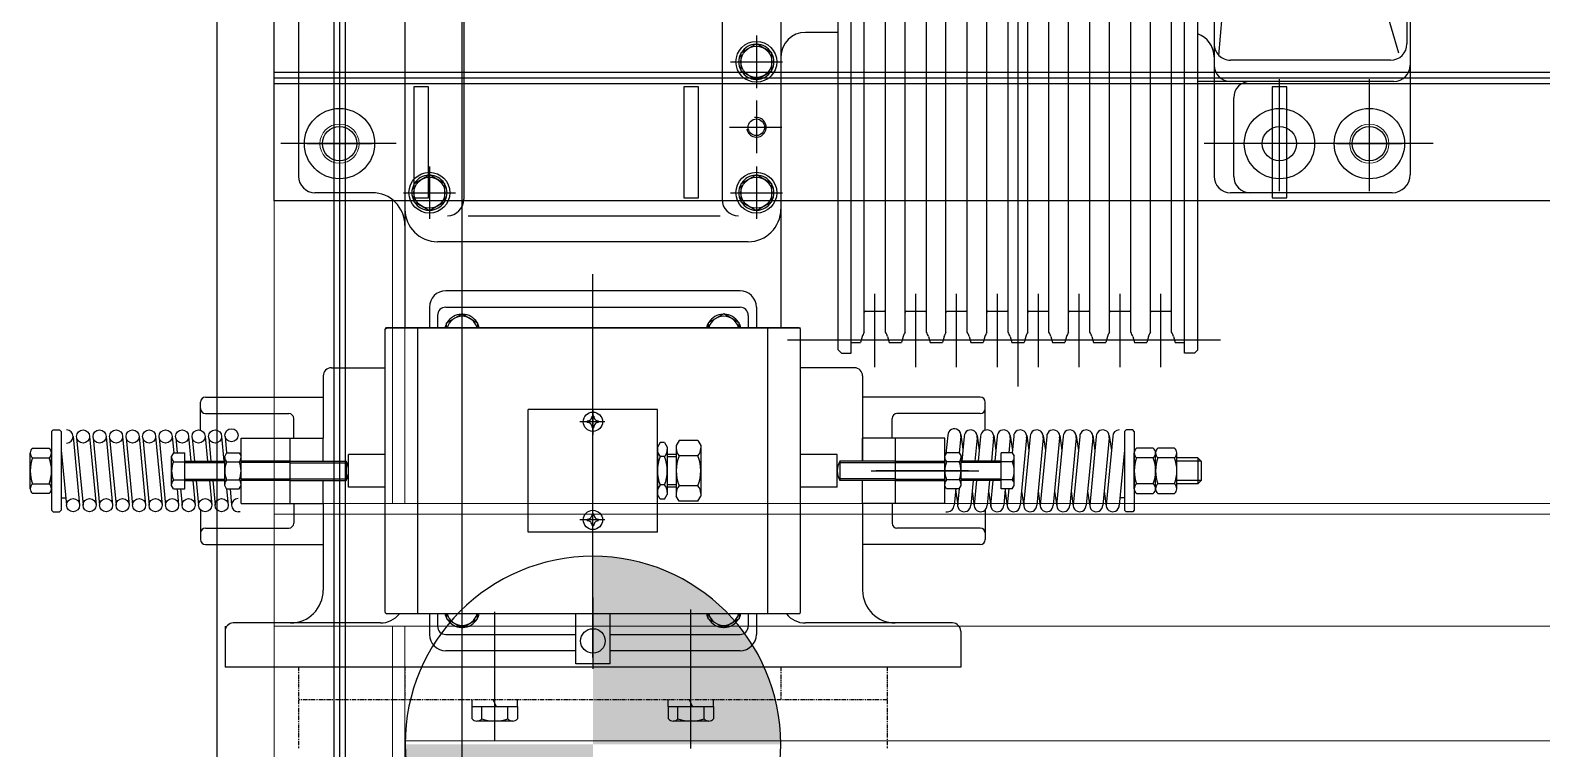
# Model space of a CAD drawing. Header units: millimetres. Extents: x 2370 to 266135, y -585395 to 33485.
# Drawn here: x 151055 to 152904, y 22137 to 23015 of the extents above; entities that cross this region are included whole.
import ezdxf
from ezdxf.lldxf.tags import DXFTag

# ---------------------------------------------------------------- set-up
doc = ezdxf.new("R2010")
doc.units = ezdxf.units.MM
doc.linetypes.add('PHANTOMX2', pattern=[5, 2.5, -0.5, 0.5, -0.5, 0.5, -0.5])
for name, color, linetype in [('01', 1, 'CENTER'), ('03', 2, 'HIDDEN'), ('1', 1, 'CENTER2'), ('2', 1, 'CENTER'), ('3', 3, 'Continuous'), ('5', 5, 'Continuous'), ('B1', 6, 'Continuous'), ('C', 1, 'CENTER'), ('C1', 4, 'Continuous'), ('C2', 3, 'Continuous'), ('D', 4, 'Continuous'), ('RD', 1, 'Continuous')]:
    doc.layers.add(name, color=color, linetype=linetype)
tags = doc.linetypes.add('CENTER', pattern=[2, 1.25, -0.25, 0.25, -0.25]).pattern_tags.tags
tags[10:11] = [DXFTag(74, 4), DXFTag(75, 0), DXFTag(340, '0'), DXFTag(46, 1.0), DXFTag(50, 0.0), DXFTag(44, 0.0), DXFTag(45, 0.0)]
tags[8:9] = [DXFTag(74, 4), DXFTag(75, 0), DXFTag(340, '0'), DXFTag(46, 1.0), DXFTag(50, 0.0), DXFTag(44, 0.0), DXFTag(45, 0.0)]
tags[6:7] = [DXFTag(74, 4), DXFTag(75, 0), DXFTag(340, '0'), DXFTag(46, 1.0), DXFTag(50, 0.0), DXFTag(44, 0.0), DXFTag(45, 0.0)]
tags[4:5] = [DXFTag(74, 4), DXFTag(75, 0), DXFTag(340, '0'), DXFTag(46, 1.0), DXFTag(50, 0.0), DXFTag(44, 0.0), DXFTag(45, 0.0)]
tags = doc.linetypes.add('CENTER2', pattern=[1.125, 0.75, -0.125, 0.125, -0.125]).pattern_tags.tags
tags[10:11] = [DXFTag(74, 4), DXFTag(75, 0), DXFTag(340, '0'), DXFTag(46, 1.0), DXFTag(50, 0.0), DXFTag(44, 0.0), DXFTag(45, 0.0)]
tags[8:9] = [DXFTag(74, 4), DXFTag(75, 0), DXFTag(340, '0'), DXFTag(46, 1.0), DXFTag(50, 0.0), DXFTag(44, 0.0), DXFTag(45, 0.0)]
tags[6:7] = [DXFTag(74, 4), DXFTag(75, 0), DXFTag(340, '0'), DXFTag(46, 1.0), DXFTag(50, 0.0), DXFTag(44, 0.0), DXFTag(45, 0.0)]
tags[4:5] = [DXFTag(74, 4), DXFTag(75, 0), DXFTag(340, '0'), DXFTag(46, 1.0), DXFTag(50, 0.0), DXFTag(44, 0.0), DXFTag(45, 0.0)]
tags = doc.linetypes.add('HIDDEN', pattern=[0.375, 0.25, -0.125]).pattern_tags.tags
tags[6:7] = [DXFTag(74, 4), DXFTag(75, 0), DXFTag(340, '0'), DXFTag(46, 1.0), DXFTag(50, 0.0), DXFTag(44, 0.0), DXFTag(45, 0.0)]
tags[4:5] = [DXFTag(74, 4), DXFTag(75, 0), DXFTag(340, '0'), DXFTag(46, 1.0), DXFTag(50, 0.0), DXFTag(44, 0.0), DXFTag(45, 0.0)]

# ---------------------------------------------------------------- blocks, each defined once
blk = doc.blocks.new('ASDG15')
at = {"lineweight": 18, "ltscale": 0.5}
blk.add_line((123427.58, 39059.23), (122157.58, 39059.23), dxfattribs=at)
for points in [[(122302.58, 39059.23), (122377.58, 39059.23), (122377.58, 39969.23), (122302.58, 39969.23)], [(122157.58, 39139.23), (122232.58, 39139.23), (122232.58, 39889.23), (122157.58, 39889.23)]]:
    blk.add_lwpolyline(points, close=True, dxfattribs=at)
blk.add_lwpolyline([(122712.58, 39969.23), (122562.58, 39969.23), (122562.58, 39059.23), (122712.58, 39059.23)], close=True)
at = {"color": 6}
for points in [[(122564.41, 39678.78), (122632.41, 39678.78), (122632.41, 39669.78), (122564.41, 39669.78)], [(122564.41, 39318.78), (122632.41, 39318.78), (122632.41, 39309.78), (122564.41, 39309.78)], [(122564.41, 39153.73), (122632.41, 39153.73), (122632.41, 39144.73), (122564.41, 39144.73)]]:
    blk.add_lwpolyline(points, close=True, dxfattribs=at)
at = {"lineweight": 18, "ltscale": 0.5}
for points in [[(122302.58, 39139.23), (122157.58, 39139.23), (122157.58, 39059.23), (123427.58, 39059.23), (123427.58, 39139.23), (123192.58, 39139.23)], [(122562.58, 39139.23), (122377.58, 39139.23)]]:
    blk.add_lwpolyline(points, dxfattribs=at)
for centre in [(122597.58, 39729.23), (122597.58, 39729.23), (122597.58, 39099.23), (122597.58, 39099.23)]:
    blk.add_circle(centre, 12, dxfattribs=at)
at = {"layer": '1'}
blk.add_line((122637.58, 39969.23), (122637.58, 39059.23), dxfattribs=at)
at = {"layer": '1', "lineweight": 18, "ltscale": 0.5}
for p, q in [((122597.58, 39709.23), (122597.58, 39749.23)), ((122597.58, 39709.23), (122597.58, 39749.23)), ((122617.58, 39729.23), (122577.58, 39729.23)), ((122577.58, 39729.23), (122617.58, 39729.23)), ((122597.58, 39079.23), (122597.58, 39119.23)), ((122597.58, 39079.23), (122597.58, 39119.23)), ((122617.58, 39099.23), (122577.58, 39099.23)), ((122577.58, 39099.23), (122617.58, 39099.23))]:
    blk.add_line(p, q, dxfattribs=at)
at = {"layer": '2', "lineweight": 18, "ltscale": 0.5}
for p, q in [((122371.08, 39059.23), (122371.08, 39969.23)), ((122302.58, 39131.73), (122157.58, 39131.73)), ((122562.58, 39131.73), (122377.58, 39131.73))]:
    blk.add_line(p, q, dxfattribs=at)
at = {"layer": '2'}
for p, q in [((122634.08, 39969.23), (122634.08, 39059.23)), ((122641.08, 39969.23), (122641.08, 39059.23))]:
    blk.add_line(p, q, dxfattribs=at)
blk = doc.blocks.new('B16BF')
for p, q in [((-13.86, 4), (-13.86, 0)), ((-1, 4), (1, 0)), ((13.86, 4), (13.86, 0))]:
    blk.add_line(p, q)
at = {"layer": '1', "color": 3}
for p, q in [((-13.85, 4), (-13.85, 11.62)), ((-10.92, 13), (10.92, 13)), ((-8, 11.62), (-8, 4)), ((8, 11.62), (8, 4)), ((13.85, 11.62), (13.85, 4)), ((13.86, 4), (-13.86, 4))]:
    blk.add_line(p, q, dxfattribs=at)
for centre, radius, start, end in [((-10.92, 9.21), 3.79, 39.59775, 140.40225), ((0, -10.94), 23.94, 70.48124, 109.51876), ((10.92, 9.21), 3.79, 39.59775, 140.40225)]:
    blk.add_arc(centre, radius, start, end, dxfattribs=at)
blk = doc.blocks.new('MT12T')
at = {"layer": '1'}
blk.add_circle((0, 0), 5.05, dxfattribs=at)
at = {"layer": 'RD', "color": 2}
blk.add_arc((0, 0), 6, 280.69306, 191.60829, dxfattribs=at)
blk = doc.blocks.new('B12BT')
at = {"color": 7}
blk.add_lwpolyline([(-5.48, 9.5), (-10.97, 0), (-5.48, -9.5), (5.48, -9.5), (10.97, 0), (5.48, 9.5)], close=True, dxfattribs=at)
blk.add_circle((0, 0), 9.5, dxfattribs=at)
for start, end in [(62.09453, 117.90547), (122.09453, 177.90547), (2.09453, 57.90547), (182.09453, 237.90547), (302.09453, 357.90547), (242.09453, 297.90547)]:
    blk.add_arc((0, 0), 10.75, start, end, dxfattribs=at)
blk = doc.blocks.new('BW320302320')
at = {"color": 3}
for p, q in [((53935.1, 120955.6), (53944.6, 120961.09)), ((53935.1, 120952.62), (53935.1, 120955.6)), ((53944.6, 120961.09), (53954.1, 120955.6)), ((53954.1, 120955.6), (53954.1, 120952.62)), ((54104.6, 120961.09), (54095.1, 120955.6)), ((54095.1, 120955.6), (54095.1, 120952.62)), ((54114.1, 120955.6), (54104.6, 120961.09)), ((54114.1, 120952.62), (54114.1, 120955.6)), ((53935.1, 120777.62), (53935.1, 120774.63)), ((53935.1, 120774.63), (53944.6, 120769.15)), ((53944.6, 120769.15), (53954.1, 120774.63)), ((53954.1, 120774.63), (53954.1, 120777.62)), ((54095.1, 120774.63), (54095.1, 120777.62)), ((54104.6, 120769.15), (54095.1, 120774.63)), ((54114.1, 120774.63), (54104.6, 120769.15)), ((54114.1, 120777.62), (54114.1, 120774.63))]:
    blk.add_line(p, q, dxfattribs=at)
at = {"color": 7}
for p, q in [((54075.6, 120880.62), (54075.6, 120849.62)), ((54090.6, 120880.62), (54090.6, 120849.62)), ((53766.9, 120856.12), (53766.9, 120874.12)), ((53768.03, 120876.09), (53774.9, 120876.09)), ((53774.9, 120854.15), (53774.9, 120876.09)), ((53795.4, 120871.12), (53799.4, 120871.12)), ((53799.4, 120856.12), (53799.4, 120874.12)), ((53800.53, 120876.09), (53808.26, 120876.09)), ((53809.4, 120856.12), (53809.4, 120874.12)), ((54064.1, 120879.62), (54064.1, 120850.62)), ((54070.1, 120879.62), (54070.1, 120850.62)), ((54075.6, 120875.12), (54070.1, 120875.12)), ((54075.6, 120875.12), (54075.6, 120855.12)), ((54239.81, 120856.12), (54239.81, 120874.12)), ((54248.68, 120876.09), (54240.95, 120876.09)), ((54249.81, 120856.12), (54249.81, 120874.12)), ((54253.81, 120871.12), (54249.81, 120871.12)), ((54274.31, 120854.15), (54274.31, 120876.09)), ((54281.18, 120876.09), (54274.31, 120876.09)), ((54282.31, 120856.12), (54282.31, 120874.12)), ((53768.03, 120870.6), (53774.9, 120870.6)), ((53800.53, 120870.6), (53808.26, 120870.6)), ((54248.68, 120870.6), (54240.95, 120870.6)), ((54281.18, 120870.6), (54274.31, 120870.6)), ((53768.03, 120859.63), (53774.9, 120859.63)), ((53768.03, 120854.15), (53774.9, 120854.15)), ((53795.4, 120859.12), (53799.4, 120859.12)), ((53800.53, 120859.63), (53808.26, 120859.63)), ((53800.53, 120854.15), (53808.26, 120854.15)), ((54075.6, 120855.12), (54070.1, 120855.12)), ((54248.68, 120859.63), (54240.95, 120859.63)), ((54248.68, 120854.15), (54240.95, 120854.15)), ((54253.81, 120859.12), (54249.81, 120859.12)), ((54281.18, 120859.63), (54274.31, 120859.63)), ((54281.18, 120854.15), (54274.31, 120854.15))]:
    blk.add_line(p, q, dxfattribs=at)
for p, q in [((53680.4, 120854.19), (53680.4, 120876.04)), ((53680.4, 120854.19), (53680.4, 120876.04)), ((53681.78, 120878.96), (53692.03, 120878.96)), ((53681.78, 120873.12), (53692.03, 120873.12)), ((53693.4, 120854.19), (53693.4, 120876.04)), ((54355.8, 120854.19), (54355.8, 120876.04)), ((54367.43, 120878.96), (54357.18, 120878.96)), ((54367.43, 120873.12), (54357.18, 120873.12)), ((54368.8, 120854.19), (54368.8, 120876.04)), ((54368.8, 120854.19), (54368.8, 120876.04)), ((54380.43, 120878.96), (54370.18, 120878.96)), ((54380.43, 120873.12), (54370.18, 120873.12)), ((54381.8, 120854.19), (54381.8, 120876.04)), ((54394.6, 120873.12), (54394.6, 120857.12)), ((54396.6, 120871.12), (54394.6, 120873.12)), ((54396.6, 120871.12), (54396.6, 120859.12)), ((53681.78, 120857.12), (53692.03, 120857.12)), ((54367.43, 120857.12), (54357.18, 120857.12)), ((54380.43, 120857.12), (54370.18, 120857.12)), ((54396.6, 120859.12), (54394.6, 120857.12)), ((53692.03, 120851.27), (53681.78, 120851.27)), ((54357.18, 120851.27), (54367.43, 120851.27)), ((54370.18, 120851.27), (54380.43, 120851.27))]:
    blk.add_line(p, q)
at = {"color": 2}
for p, q in [((54075.6, 120873.76), (54070.1, 120873.76)), ((53794.45, 120870.17), (53799.4, 120870.17)), ((54254.76, 120870.17), (54249.81, 120870.17)), ((53794.45, 120860.06), (53799.4, 120860.06)), ((54075.6, 120856.47), (54070.1, 120856.47)), ((54254.76, 120860.06), (54249.81, 120860.06))]:
    blk.add_line(p, q, dxfattribs=at)
at = {"color": 3}
for centre, radius, start, end in [((53944.6, 120950.12), 10.75, 152.09453, 166.55227), ((53944.6, 120950.12), 9.5, 15.25752, 164.74248), ((53944.6, 120950.12), 10.75, 92.09453, 147.90547), ((53944.6, 120950.12), 10.75, 32.09453, 87.90547), ((53944.6, 120950.12), 10.75, 13.44773, 27.90547), ((54104.6, 120950.12), 10.75, 152.09453, 166.55227), ((54104.6, 120950.12), 9.5, 15.25752, 164.74248), ((54104.6, 120950.12), 10.75, 92.09453, 147.90547), ((54104.6, 120950.12), 10.75, 32.09453, 87.90547), ((54104.6, 120950.12), 10.75, 13.44773, 27.90547), ((53944.6, 120780.12), 10.75, 193.44773, 207.90547), ((53944.6, 120780.12), 9.5, 195.25752, 344.74248), ((53944.6, 120780.12), 10.75, 212.09453, 267.90547), ((53944.6, 120780.12), 10.75, 272.09453, 327.90547), ((53944.6, 120780.12), 10.75, 332.09453, 346.55227), ((54104.6, 120780.12), 10.75, 193.44773, 207.90547), ((54104.6, 120780.12), 9.5, 195.25752, 344.74248), ((54104.6, 120780.12), 10.75, 212.09453, 267.90547), ((54104.6, 120780.12), 10.75, 272.09453, 327.90547), ((54104.6, 120780.12), 10.75, 332.09453, 346.55227)]:
    blk.add_arc(centre, radius, start, end, dxfattribs=at)
for centre, radius, start, end in [((53684.2, 120876.04), 3.79, 129.59775, 230.40225), ((53704.35, 120865.12), 23.94, 160.48124, 199.51876), ((53689.61, 120876.04), 3.79, 309.59775, 50.40225), ((53669.46, 120865.12), 23.94, 340.48124, 19.51876), ((54359.6, 120876.04), 3.79, 129.59775, 230.40225), ((54379.75, 120865.12), 23.94, 160.48124, 199.51876), ((54365.01, 120876.04), 3.79, 309.59775, 50.40225), ((54344.86, 120865.12), 23.94, 340.48124, 19.51876), ((54372.6, 120876.04), 3.79, 129.59775, 230.40225), ((54392.75, 120865.12), 23.94, 160.48124, 199.51876), ((54378.01, 120876.04), 3.79, 309.59775, 50.40225), ((54357.86, 120865.12), 23.94, 340.48124, 19.51876), ((53684.2, 120854.19), 3.79, 129.59775, 230.40225), ((53689.61, 120854.19), 3.79, 309.59775, 50.40225), ((54359.6, 120854.19), 3.79, 129.59775, 230.40225), ((54365.01, 120854.19), 3.79, 309.59775, 50.40225), ((54372.6, 120854.19), 3.79, 129.59775, 230.40225), ((54378.01, 120854.19), 3.79, 309.59775, 50.40225)]:
    blk.add_arc(centre, radius, start, end)
at = {"color": 7}
for centre, radius, start, end in [((53770.77, 120873.34), 3.88, 180, 225.04407), ((53803.27, 120873.34), 3.88, 180, 225.04407), ((53805.52, 120873.34), 3.88, 314.95593, 0), ((54243.69, 120873.34), 3.88, 180, 225.04407), ((54245.94, 120873.34), 3.88, 314.95593, 0), ((54278.44, 120873.34), 3.88, 314.95593, 0), ((53780.69, 120865.12), 13.8, 156.5734, 203.4266), ((53813.19, 120865.12), 13.8, 156.5734, 203.4266), ((53795.6, 120865.12), 13.8, 336.5734, 23.4266), ((54253.61, 120865.12), 13.8, 156.5734, 203.4266), ((54236.02, 120865.12), 13.8, 336.5734, 23.4266), ((54268.52, 120865.12), 13.8, 336.5734, 23.4266), ((53770.77, 120856.89), 3.88, 134.95593, 180), ((53803.27, 120856.89), 3.88, 134.95593, 180), ((53805.52, 120856.89), 3.88, 0, 45.04407), ((54243.69, 120856.89), 3.88, 134.95593, 180), ((54245.94, 120856.89), 3.88, 0, 45.04407), ((54278.44, 120856.89), 3.88, 0, 45.04407)]:
    blk.add_arc(centre, radius, start, end, dxfattribs=at)
at = {"layer": '01'}
for p, q in [((54024.6, 120750.97), (54024.6, 120985.3)), ((54194.75, 120865.12), (54260.77, 120865.12)), ((54254.46, 120865.12), (54197.94, 120865.12)), ((53964.6, 120700.57), (53964.6, 120778.86)), ((53964.6, 120700.57), (53964.6, 120778.86)), ((54084.6, 120695.4), (54084.6, 120780.4)), ((54084.6, 120695.4), (54084.6, 120780.4))]:
    blk.add_line(p, q, dxfattribs=at)
at = {"layer": '03'}
for p, q in [((53839.6, 120871.12), (53809.6, 120871.12)), ((54209.6, 120871.12), (54239.6, 120871.12)), ((53839.6, 120870.17), (53809.6, 120870.17)), ((54209.6, 120870.17), (54239.6, 120870.17)), ((53839.6, 120860.06), (53809.6, 120860.06)), ((53839.6, 120859.12), (53809.6, 120859.12)), ((54209.6, 120860.06), (54239.6, 120860.06)), ((54209.6, 120859.12), (54239.6, 120859.12))]:
    blk.add_line(p, q, dxfattribs=at)
at = {"layer": '1', "color": 2, "linetype": 'CENTER'}
for p, q in [((54284.6, 121773.96), (54284.6, 120916.64)), ((54124.6, 121131.18), (54124.6, 121099.06)), ((54108.68, 121115.12), (54140.53, 121115.12)), ((54444.6, 121036), (54444.6, 121104.43)), ((54499.6, 121036), (54499.6, 121104.43)), ((53869.6, 121092.47), (53869.6, 121035.16)), ((54124.6, 121091.49), (54124.6, 121059.36)), ((54108.24, 121075.12), (54140.08, 121075.12)), ((53904.33, 121065.12), (53833.64, 121065.12)), ((54483.58, 121065.12), (54398.52, 121065.12)), ((54538.58, 121065.12), (54453.52, 121065.12)), ((53924.6, 121051.18), (53924.6, 121019.06)), ((54124.6, 121051.18), (54124.6, 121019.06)), ((53908.68, 121035.12), (53940.53, 121035.12)), ((54108.68, 121035.12), (54140.53, 121035.12))]:
    blk.add_line(p, q, dxfattribs=at)
at = {"layer": '1', "color": 7, "linetype": 'Continuous'}
for p, q in [((53945.6, 121659.15), (53945.6, 121031.08)), ((54103.6, 121659.15), (54103.6, 121031.08)), ((54139.6, 121665.12), (54139.6, 120952.62)), ((53844.6, 121645.12), (53844.6, 121045.12)), ((53909.6, 121195.12), (53909.6, 120952.62)), ((54512.6, 121116.12), (54414.6, 121116.12)), ((54514.6, 121103.12), (54394.6, 121103.12)), ((54513.6, 121035.12), (54414.6, 121035.12)), ((54119.6, 121005.12), (53929.6, 121005.12)), ((53799.6, 120770.12), (53799.6, 120745.12)), ((54249.6, 120767.12), (54249.6, 120745.12))]:
    blk.add_line(p, q, dxfattribs=at)
at = {"layer": '1'}
for p, q in [((54524.6, 121644.12), (54524.6, 121046.12)), ((54522.6, 121564.12), (54522.6, 121126.12)), ((54404.6, 121295.12), (54404.6, 121045.12)), ((54517.54, 121120.44), (54494.6, 121200.12)), ((54416.6, 121045.12), (54416.6, 121093.12)), ((53889.6, 121035.12), (53854.6, 121035.12)), ((53948.25, 121021.08), (54102.55, 121021.08)), ((53924.6, 120965.12), (53924.6, 120952.62)), ((53934.6, 120965.12), (54114.6, 120965.12)), ((54124.6, 120965.12), (54124.6, 120952.62)), ((53929.6, 120960.12), (53929.6, 120952.62)), ((54119.6, 120960.12), (54119.6, 120952.62)), ((53897.6, 120952.62), (54151.6, 120952.62)), ((53897.6, 120951.62), (53898.6, 120952.62)), ((54151.6, 120951.62), (54150.6, 120952.62)), ((53864.6, 120928.12), (53897.6, 120928.12)), ((54184.6, 120928.12), (54151.6, 120928.12)), ((53859.6, 120923.12), (53859.6, 120885.12)), ((54189.6, 120923.12), (54189.6, 120871.12)), ((53774.9, 120871.12), (53799.4, 120871.12)), ((53839.6, 120871.12), (53873.6, 120871.12)), ((54209.6, 120871.12), (54175.6, 120871.12)), ((54274.31, 120871.12), (54249.81, 120871.12)), ((53774.9, 120859.12), (53799.4, 120859.12)), ((53839.6, 120859.12), (53873.6, 120859.12)), ((54209.6, 120859.12), (54175.6, 120859.12)), ((54274.31, 120859.12), (54249.81, 120859.12)), ((53859.6, 120845.12), (53859.6, 120820.12)), ((54189.6, 120845.12), (54189.6, 120820.12)), ((53859.6, 120820.12), (53859.6, 120792.12)), ((54189.6, 120820.12), (54189.6, 120792.12)), ((53924.6, 120777.62), (53924.6, 120765.12)), ((54124.6, 120777.62), (54124.6, 120765.12)), ((54244.6, 120772.12), (54154.6, 120772.12)), ((53799.6, 120767.12), (53799.6, 120745.12)), ((54249.6, 120763.12), (54249.6, 120763.12)), ((54249.6, 120763.12), (54249.6, 120763.12)), ((54249.6, 120745.12), (53799.6, 120745.12))]:
    blk.add_line(p, q, dxfattribs=at)
at = {"layer": '1', "color": 7, "linetype": 'CENTER'}
blk.add_line((54174.6, 121133.12), (54154.6, 121133.12), dxfattribs=at)
at = {"layer": '1', "color": 7}
for p, q in [((53934.6, 120965.12), (54114.6, 120965.12)), ((53929.6, 120960.12), (53929.6, 120952.62)), ((54119.6, 120960.12), (54119.6, 120952.62)), ((53985.1, 120827.62), (53985.1, 120902.62)), ((54064.1, 120827.62), (54064.1, 120902.62)), ((54065.73, 120882.44), (54064.1, 120879.62)), ((54068.48, 120882.44), (54070.1, 120879.62)), ((54077.32, 120883.59), (54075.6, 120880.62)), ((54088.89, 120883.59), (54090.6, 120880.62)), ((53768.03, 120876.09), (53766.9, 120874.12)), ((53800.53, 120876.09), (53799.4, 120874.12)), ((53808.26, 120876.09), (53809.4, 120874.12)), ((54240.95, 120876.09), (54239.81, 120874.12)), ((54248.68, 120876.09), (54249.81, 120874.12)), ((54281.18, 120876.09), (54282.31, 120874.12)), ((53768.03, 120854.15), (53766.9, 120856.12)), ((53800.53, 120854.15), (53799.4, 120856.12)), ((53808.26, 120854.15), (53809.4, 120856.12)), ((54240.95, 120854.15), (54239.81, 120856.12)), ((54248.68, 120854.15), (54249.81, 120856.12)), ((54281.18, 120854.15), (54282.31, 120856.12)), ((54065.73, 120847.8), (54064.1, 120850.62)), ((54068.48, 120847.8), (54070.1, 120850.62)), ((54077.32, 120846.64), (54075.6, 120849.62)), ((54088.89, 120846.64), (54090.6, 120849.62)), ((53929.6, 120777.62), (53929.6, 120770.12)), ((54119.6, 120777.62), (54119.6, 120770.12)), ((53934.6, 120765.12), (54014.1, 120765.12)), ((54035.1, 120765.12), (54114.6, 120765.12))]:
    blk.add_line(p, q, dxfattribs=at)
at = {"layer": '1', "color": 6}
for p, q in [((53787.6, 120910.12), (53859.6, 120910.12)), ((54261.6, 120910.12), (54189.6, 120910.12)), ((53784.6, 120889.93), (53784.6, 120907.12)), ((53787.6, 120900.12), (53838.6, 120900.12)), ((54261.6, 120900.12), (54210.6, 120900.12)), ((54264.6, 120903.12), (54264.6, 120907.12)), ((54264.6, 120889.93), (54264.6, 120907.12)), ((53841.6, 120885.12), (53841.6, 120897.12)), ((54207.6, 120885.12), (54207.6, 120897.12)), ((53841.6, 120845.12), (53841.6, 120833.12)), ((54207.6, 120845.12), (54207.6, 120833.12)), ((53784.6, 120841.26), (53784.6, 120823.12)), ((54264.6, 120841.26), (54264.6, 120823.12)), ((53787.6, 120830.12), (53838.6, 120830.12)), ((54261.6, 120830.12), (54210.6, 120830.12)), ((54264.6, 120827.12), (54264.6, 120823.12)), ((53787.6, 120820.12), (53859.6, 120820.12)), ((54261.6, 120820.12), (54189.6, 120820.12))]:
    blk.add_line(p, q, dxfattribs=at)
at = {"layer": '1', "linetype": 'Continuous'}
blk.add_line((53894.6, 120772.12), (53804.6, 120772.12), dxfattribs=at)
at = {"layer": '1', "color": 7, "linetype": 'Continuous'}
for centre in [(54124.6, 121115.12), (53924.6, 121035.12), (54124.6, 121035.12)]:
    blk.add_circle(centre, 12.5, dxfattribs=at)
at = {"layer": '1'}
for centre, radius in [((53869.6, 121065.12), 21.5), ((54444.6, 121065.12), 21.5), ((54499.6, 121065.12), 21.5), ((53869.6, 121065.12), 10.5), ((54444.6, 121065.12), 10.5), ((54499.6, 121065.12), 10.5), ((54024.6, 120761.12), 7.5)]:
    blk.add_circle(centre, radius, dxfattribs=at)
at = {"layer": '1', "color": 7, "linetype": 'Continuous'}
for centre, radius, start, end in [((54154.6, 121118.12), 15, 90, 180), ((53929.6, 121025.12), 20, 180, 270), ((54119.6, 121025.12), 20, 270, 0)]:
    blk.add_arc(centre, radius, start, end, dxfattribs=at)
at = {"layer": '1'}
for centre, radius, start, end in [((54389.6, 121118.12), 15, 0, 70.52878), ((54414.6, 121126.12), 10, 179.96682, 270), ((54512.6, 121126.12), 10, 270, 0), ((54414.6, 121113.12), 10, 180, 270), ((54514.6, 121113.12), 10, 270, 0), ((54426.6, 121093.12), 10, 90, 180), ((53854.6, 121045.12), 10, 180, 270), ((54414.6, 121045.12), 10, 180, 270), ((54426.6, 121045.12), 10, 180, 270), ((54513.6, 121046.12), 11, 270, 0), ((53889.6, 121015.12), 20, 0, 90), ((53935.6, 121031.08), 10, 270, 0), ((54113.6, 121031.08), 10, 180, 270), ((53934.6, 120965.12), 10, 90, 180), ((54114.6, 120965.12), 10, 0, 90), ((53934.6, 120960.12), 5, 90, 180), ((54114.6, 120960.12), 5, 0, 90), ((53864.6, 120923.12), 5, 90, 180), ((54184.6, 120923.12), 5, 0, 90), ((53804.6, 120767.12), 5, 90, 180), ((54154.6, 120787.12), 15, 219.29648, 270), ((54244.6, 120767.12), 5, 0, 90), ((53934.6, 120765.12), 10, 180, 270), ((54114.6, 120765.12), 10, 270, 0)]:
    blk.add_arc(centre, radius, start, end, dxfattribs=at)
at = {"layer": '1', "color": 7}
for centre, radius, start, end in [((53934.6, 120960.12), 5, 90, 180), ((54114.6, 120960.12), 5, 0, 90), ((53862.51, 120865.12), 12.61, 331.58842, 28.41158), ((54186.7, 120865.12), 12.61, 151.58842, 208.41158), ((53934.6, 120770.12), 5, 180, 270), ((54114.6, 120770.12), 5, 270, 0)]:
    blk.add_arc(centre, radius, start, end, dxfattribs=at)
at = {"layer": '1', "color": 6}
for centre, start, end in [((53787.6, 120907.12), 90, 180), ((54261.6, 120907.12), 0, 90), ((53787.6, 120903.12), 180, 270), ((53838.6, 120897.12), 0, 90), ((54210.6, 120897.12), 90, 180), ((54261.6, 120903.12), 270, 0), ((53787.6, 120827.12), 90, 180), ((53838.6, 120833.12), 270, 0), ((54210.6, 120833.12), 180, 270), ((54261.6, 120827.12), 0, 90), ((53787.6, 120823.12), 180, 270), ((54261.6, 120823.12), 270, 0)]:
    blk.add_arc(centre, 3, start, end, dxfattribs=at)
at = {"layer": '1', "linetype": 'Continuous'}
for centre, radius, start, end in [((53839.6, 120792.12), 20, 270, 0), ((54209.6, 120792.12), 20, 180, 270), ((53894.6, 120787.12), 15, 270, 320.70352)]:
    blk.add_arc(centre, radius, start, end, dxfattribs=at)
at = {"layer": '2'}
for p, q in [((53693.4, 120889.12), (53694.4, 120890.12)), ((53694.4, 120890.12), (53698.4, 120890.12)), ((53698.4, 120890.12), (53699.4, 120889.12)), ((54350.8, 120890.12), (54349.8, 120889.12)), ((54354.8, 120890.12), (54350.8, 120890.12)), ((54355.8, 120889.12), (54354.8, 120890.12)), ((53693.4, 120889.12), (53693.4, 120841.12)), ((53699.4, 120889.12), (53699.4, 120841.12)), ((54349.8, 120889.12), (54349.8, 120841.12)), ((54355.8, 120889.12), (54355.8, 120841.12)), ((53699.4, 120848.62), (53702.18, 120848.62)), ((54349.8, 120848.62), (54347.03, 120848.62)), ((53693.4, 120841.12), (53694.4, 120840.12)), ((53694.4, 120840.12), (53698.4, 120840.12)), ((53698.4, 120840.12), (53699.4, 120841.12)), ((54350.8, 120840.12), (54349.8, 120841.12)), ((54354.8, 120840.12), (54350.8, 120840.12)), ((54355.8, 120841.12), (54354.8, 120840.12))]:
    blk.add_line(p, q, dxfattribs=at)
at = {"layer": '3'}
for p, q in [((53706.6, 120886.12), (53710.6, 120844.12)), ((53708.78, 120885.36), (53712.7, 120844.12)), ((53716.7, 120886.12), (53720.7, 120844.12)), ((53718.88, 120885.36), (53722.8, 120844.12)), ((53726.8, 120886.12), (53730.8, 120844.12)), ((53728.98, 120885.36), (53732.9, 120844.12)), ((53736.9, 120886.12), (53740.9, 120844.12)), ((53739.08, 120885.36), (53743, 120844.12)), ((53747, 120886.12), (53751, 120844.12)), ((53749.18, 120885.36), (53753.1, 120844.12)), ((53757.1, 120886.12), (53761.1, 120844.12)), ((53759.28, 120885.36), (53763.2, 120844.12)), ((53767.2, 120886.12), (53768.16, 120876.09)), ((53769.38, 120885.36), (53770.26, 120876.09)), ((53777.3, 120886.12), (53778.73, 120871.12)), ((53779.48, 120885.36), (53780.83, 120871.12)), ((53787.4, 120886.12), (53788.83, 120871.12)), ((53789.58, 120885.36), (53790.93, 120871.12)), ((53797.5, 120886.12), (53798.93, 120871.12)), ((53799.6, 120886.12), (53800.56, 120876.09)), ((54241.68, 120886.87), (54240.59, 120875.46)), ((54249.6, 120886.12), (54248.65, 120876.09)), ((54251.7, 120886.12), (54250.28, 120871.12)), ((54259.63, 120885.36), (54258.28, 120871.12)), ((54261.8, 120886.12), (54260.38, 120871.12)), ((54269.73, 120885.36), (54268.38, 120871.12)), ((54271.9, 120886.12), (54270.48, 120871.12)), ((54279.83, 120885.36), (54278.95, 120876.09)), ((54282, 120886.12), (54281.05, 120876.09)), ((54289.93, 120885.36), (54286, 120844.12)), ((54292.1, 120886.12), (54288.1, 120844.12)), ((54300.03, 120885.36), (54296.1, 120844.12)), ((54302.2, 120886.12), (54298.2, 120844.12)), ((54310.13, 120885.36), (54306.2, 120844.12)), ((54312.3, 120886.12), (54308.3, 120844.12)), ((54320.23, 120885.36), (54316.3, 120844.12)), ((54322.4, 120886.12), (54318.4, 120844.12)), ((54330.33, 120885.36), (54326.4, 120844.12)), ((54332.5, 120886.12), (54328.5, 120844.12)), ((54340.43, 120885.36), (54336.5, 120844.12)), ((54342.6, 120886.12), (54338.6, 120844.12)), ((53699.4, 120877.72), (53702.6, 120844.12)), ((54349.8, 120877.72), (54346.6, 120844.12)), ((53770.25, 120854.15), (53771.2, 120844.12)), ((53772.35, 120854.15), (53773.3, 120844.12)), ((53779.88, 120859.12), (53781.3, 120844.12)), ((53781.98, 120859.12), (53783.4, 120844.12)), ((53789.98, 120859.12), (53791.4, 120844.12)), ((53792.08, 120859.12), (53793.5, 120844.12)), ((53800.55, 120854.15), (53801.5, 120844.12)), ((53802.65, 120854.15), (53803.6, 120844.12)), ((54246.56, 120854.15), (54245.6, 120844.12)), ((54248.66, 120854.15), (54247.7, 120844.12)), ((54257.13, 120859.12), (54255.7, 120844.12)), ((54259.23, 120859.12), (54257.8, 120844.12)), ((54267.23, 120859.12), (54265.8, 120844.12)), ((54269.33, 120859.12), (54267.9, 120844.12)), ((54276.86, 120854.15), (54275.9, 120844.12)), ((54278.96, 120854.15), (54278, 120844.12)), ((53808.8, 120840.12), (53807.6, 120840.12)), ((53808.8, 120840.12), (53807.6, 120840.12)), ((54240.4, 120840.12), (54241.6, 120840.12)), ((54240.4, 120840.12), (54241.6, 120840.12))]:
    blk.add_line(p, q, dxfattribs=at)
at = {"layer": '3', "color": 2, "linetype": 'PHANTOMX2'}
for p, q in [((53844.6, 120745.12), (53844.6, 120695.12)), ((53909.6, 120745.12), (53909.6, 120725.12)), ((54139.6, 120745.12), (54139.6, 120725.12)), ((54204.6, 120745.12), (54204.6, 120695.12)), ((54204.6, 120725.12), (53844.6, 120725.12))]:
    blk.add_line(p, q, dxfattribs=at)
at = {"layer": '3'}
for centre in [(53712.7, 120886.12), (53722.8, 120886.12), (53732.9, 120886.12), (53743, 120886.12), (53753.1, 120886.12), (53763.2, 120886.12), (53773.3, 120886.12), (53783.4, 120886.12), (53793.5, 120886.12), (53803.53, 120886.87), (53706.6, 120844.12), (53716.7, 120844.12), (53726.8, 120844.12), (53736.9, 120844.12), (53747, 120844.12), (53757.1, 120844.12), (53767.2, 120844.12), (53777.3, 120844.12), (53787.4, 120844.12), (53797.5, 120844.12)]:
    blk.add_circle(centre, 4, dxfattribs=at)
for centre, start, end in [((53702.6, 120886.12), 270, 90), ((54245.68, 120886.87), 349.11934, 180), ((54255.7, 120886.12), 349.11934, 180), ((54265.8, 120886.12), 349.11934, 180), ((54275.9, 120886.12), 349.11934, 180), ((54286, 120886.12), 349.11934, 180), ((54296.1, 120886.12), 349.11934, 180), ((54306.2, 120886.12), 349.11934, 180), ((54316.3, 120886.12), 349.11934, 180), ((54326.4, 120886.12), 349.11934, 180), ((54336.5, 120886.12), 349.11934, 180), ((54346.6, 120886.12), 90, 180), ((53807.6, 120844.12), 90, 270), ((54241.6, 120844.12), 270, 0), ((54251.7, 120844.12), 169.11934, 0), ((54261.8, 120844.12), 169.11934, 0), ((54271.9, 120844.12), 169.11934, 0), ((54282, 120844.12), 169.11934, 0), ((54292.1, 120844.12), 169.11934, 0), ((54302.2, 120844.12), 169.11934, 0), ((54312.3, 120844.12), 169.11934, 0), ((54322.4, 120844.12), 169.11934, 0), ((54332.5, 120844.12), 169.11934, 0), ((54342.6, 120844.12), 169.11934, 0)]:
    blk.add_arc(centre, 4, start, end, dxfattribs=at)
at = {"layer": '5', "color": 7}
for p, q in [((53809.4, 120885.12), (53859.6, 120885.12)), ((54239.81, 120885.12), (54189.6, 120885.12)), ((53809.4, 120845.12), (53859.6, 120845.12)), ((54239.81, 120845.12), (54189.6, 120845.12))]:
    blk.add_line(p, q, dxfattribs=at)
at = {"layer": '5'}
for p, q in [((53873.6, 120871.12), (53873.6, 120859.12)), ((54175.6, 120871.12), (54175.6, 120859.12)), ((53774.9, 120870.17), (53799.4, 120870.17)), ((53839.6, 120870.03), (53873.6, 120870.03)), ((54209.6, 120870.03), (54175.6, 120870.03)), ((54274.31, 120870.17), (54249.81, 120870.17)), ((53774.9, 120860.06), (53799.4, 120860.06)), ((53839.6, 120860.2), (53873.6, 120860.2)), ((54209.6, 120860.2), (54175.6, 120860.2)), ((54274.31, 120860.06), (54249.81, 120860.06))]:
    blk.add_line(p, q, dxfattribs=at)
at = {"layer": '5', "linetype": 'CENTER'}
blk.add_line((54024.6, 120787.61), (54024.6, 120744.12), dxfattribs=at)
at = {"layer": 'B1'}
for p, q in [((54114.6, 120975.12), (53934.6, 120975.12)), ((54014.1, 120755.12), (53934.6, 120755.12)), ((54114.6, 120755.12), (54035.1, 120755.12))]:
    blk.add_line(p, q, dxfattribs=at)
at = {"layer": 'C', "linetype": 'CENTER2'}
for p, q in [((54197.1, 120928.47), (54197.1, 120973.4)), ((54222.1, 120928.47), (54222.1, 120973.4)), ((54247.1, 120928.47), (54247.1, 120973.4)), ((54272.1, 120928.47), (54272.1, 120973.4)), ((54297.1, 120928.47), (54297.1, 120973.4)), ((54322.1, 120928.47), (54322.1, 120973.4)), ((54347.1, 120928.47), (54347.1, 120973.4)), ((54372.1, 120928.47), (54372.1, 120973.4))]:
    blk.add_line(p, q, dxfattribs=at)
at = {"layer": 'C', "linetype": 'CENTER'}
blk.add_line((54143.62, 120945.12), (54408.55, 120945.12), dxfattribs=at)
at = {"layer": 'C1'}
blk.add_line((54407.53, 121119.05), (54414.6, 121200.12), dxfattribs=at)
at = {"layer": 'C2'}
for p, q in [((54174.6, 120939.12), (54174.6, 121345.12)), ((54182.6, 120937.12), (54182.6, 121345.12)), ((54190.6, 120949.78), (54190.6, 121345.12)), ((54203.6, 120949.78), (54203.6, 121345.12)), ((54215.6, 120949.78), (54215.6, 121345.12)), ((54228.6, 120949.78), (54228.6, 121345.12)), ((54240.6, 120949.78), (54240.6, 121345.12)), ((54253.6, 120949.78), (54253.6, 121345.12)), ((54265.6, 120949.78), (54265.6, 121345.12)), ((54278.6, 120949.78), (54278.6, 121345.12)), ((54290.6, 120949.78), (54290.6, 121345.12)), ((54303.6, 120949.78), (54303.6, 121345.12)), ((54315.6, 120949.78), (54315.6, 121345.12)), ((54328.6, 120949.78), (54328.6, 121345.12)), ((54340.6, 120949.78), (54340.6, 121345.12)), ((54353.6, 120949.78), (54353.6, 121345.12)), ((54365.6, 120949.78), (54365.6, 121345.12)), ((54378.6, 120949.78), (54378.6, 121345.12)), ((54386.6, 120937.12), (54386.6, 121345.12)), ((54394.6, 120939.12), (54394.6, 121345.12)), ((54191.4, 120962.62), (54202.8, 120962.62)), ((54216.4, 120962.62), (54227.8, 120962.62)), ((54241.4, 120962.62), (54252.8, 120962.62)), ((54266.4, 120962.62), (54277.8, 120962.62)), ((54291.4, 120962.62), (54302.8, 120962.62)), ((54316.4, 120962.62), (54327.8, 120962.62)), ((54341.4, 120962.62), (54352.8, 120962.62)), ((54366.4, 120962.62), (54377.8, 120962.62)), ((54189.38, 120947.19), (54188.39, 120943.52)), ((54204.83, 120947.19), (54205.82, 120943.52)), ((54214.38, 120947.19), (54213.39, 120943.52)), ((54229.83, 120947.19), (54230.82, 120943.52)), ((54239.38, 120947.19), (54238.39, 120943.52)), ((54254.83, 120947.19), (54255.82, 120943.52)), ((54264.38, 120947.19), (54263.39, 120943.52)), ((54279.83, 120947.19), (54280.82, 120943.52)), ((54289.38, 120947.19), (54288.39, 120943.52)), ((54304.83, 120947.19), (54305.82, 120943.52)), ((54314.38, 120947.19), (54313.39, 120943.52)), ((54329.83, 120947.19), (54330.82, 120943.52)), ((54339.38, 120947.19), (54338.39, 120943.52)), ((54354.83, 120947.19), (54355.82, 120943.52)), ((54364.38, 120947.19), (54363.39, 120943.52)), ((54379.83, 120947.19), (54380.82, 120943.52)), ((54176.6, 120937.12), (54174.6, 120939.12)), ((54176.6, 120937.12), (54182.6, 120937.12)), ((54182.6, 120943.52), (54188.39, 120943.52)), ((54205.82, 120943.52), (54213.39, 120943.52)), ((54230.82, 120943.52), (54238.39, 120943.52)), ((54255.82, 120943.52), (54263.39, 120943.52)), ((54280.82, 120943.52), (54288.39, 120943.52)), ((54305.82, 120943.52), (54313.39, 120943.52)), ((54330.82, 120943.52), (54338.39, 120943.52)), ((54355.82, 120943.52), (54363.39, 120943.52)), ((54380.82, 120943.52), (54386.6, 120943.52)), ((54392.6, 120937.12), (54386.6, 120937.12)), ((54392.6, 120937.12), (54394.6, 120939.12))]:
    blk.add_line(p, q, dxfattribs=at)
for centre, radius, start, end in [((54191.4, 120961.82), 0.8, 90, 180), ((54202.8, 120961.82), 0.8, 0, 90), ((54216.4, 120961.82), 0.8, 90, 180), ((54227.8, 120961.82), 0.8, 0, 90), ((54241.4, 120961.82), 0.8, 90, 180), ((54252.8, 120961.82), 0.8, 0, 90), ((54266.4, 120961.82), 0.8, 90, 180), ((54277.8, 120961.82), 0.8, 0, 90), ((54291.4, 120961.82), 0.8, 90, 180), ((54302.8, 120961.82), 0.8, 0, 90), ((54316.4, 120961.82), 0.8, 90, 180), ((54327.8, 120961.82), 0.8, 0, 90), ((54341.4, 120961.82), 0.8, 90, 180), ((54352.8, 120961.82), 0.8, 0, 90), ((54366.4, 120961.82), 0.8, 90, 180), ((54377.8, 120961.82), 0.8, 0, 90), ((54197.1, 120945.12), 8, 144.34091, 165), ((54197.1, 120945.12), 8, 15, 35.65909), ((54222.1, 120945.12), 8, 144.34091, 165), ((54222.1, 120945.12), 8, 15, 35.65909), ((54247.1, 120945.12), 8, 144.34091, 165), ((54247.1, 120945.12), 8, 15, 35.65909), ((54272.1, 120945.12), 8, 144.34091, 165), ((54272.1, 120945.12), 8, 15, 35.65909), ((54297.1, 120945.12), 8, 144.34091, 165), ((54297.1, 120945.12), 8, 15, 35.65909), ((54322.1, 120945.12), 8, 144.34091, 165), ((54322.1, 120945.12), 8, 15, 35.65909), ((54347.1, 120945.12), 8, 144.34091, 165), ((54347.1, 120945.12), 8, 15, 35.65909), ((54372.1, 120945.12), 8, 144.34091, 165), ((54372.1, 120945.12), 8, 15, 35.65909)]:
    blk.add_arc(centre, radius, start, end, dxfattribs=at)
at = {"layer": 'D', "color": 7}
for p, q in [((53898.6, 120952.62), (53897.6, 120951.62)), ((53897.6, 120778.62), (53897.6, 120951.62)), ((54150.6, 120952.62), (53898.6, 120952.62)), ((53917.6, 120777.62), (53917.6, 120952.62)), ((54131.6, 120777.62), (54131.6, 120952.62)), ((54151.6, 120951.62), (54150.6, 120952.62)), ((54151.6, 120778.62), (54151.6, 120951.62)), ((54064.1, 120902.62), (53985.1, 120902.62)), ((53809.4, 120845.12), (53809.4, 120885.12)), ((53839.4, 120845.12), (53839.4, 120885.12)), ((53859.6, 120871.12), (53859.6, 120885.12)), ((54068.48, 120882.44), (54065.73, 120882.44)), ((54088.89, 120883.59), (54077.32, 120883.59)), ((54189.6, 120871.12), (54189.6, 120885.12)), ((54209.81, 120845.12), (54209.81, 120885.12)), ((54239.81, 120845.12), (54239.81, 120885.12)), ((53875.1, 120855.12), (53875.1, 120875.12)), ((53897.6, 120875.12), (53875.1, 120875.12)), ((53875.1, 120858.62), (53875.1, 120871.62)), ((54068.48, 120873.78), (54065.73, 120873.78)), ((54088.89, 120874.35), (54077.32, 120874.35)), ((54174.1, 120875.12), (54151.6, 120875.12)), ((54174.1, 120855.12), (54174.1, 120875.12)), ((54174.1, 120858.62), (54174.1, 120871.62)), ((53859.6, 120845.12), (53859.6, 120859.12)), ((53897.6, 120855.12), (53875.1, 120855.12)), ((54068.48, 120856.46), (54065.73, 120856.46)), ((54088.89, 120855.88), (54077.32, 120855.88)), ((54174.1, 120855.12), (54151.6, 120855.12)), ((54189.6, 120845.12), (54189.6, 120859.12)), ((54068.48, 120847.8), (54065.73, 120847.8)), ((54088.89, 120846.64), (54077.32, 120846.64)), ((54064.1, 120827.62), (53985.1, 120827.62)), ((53897.6, 120778.62), (53898.6, 120777.62)), ((54150.6, 120777.62), (54151.6, 120778.62)), ((54150.6, 120777.62), (53898.6, 120777.62)), ((54014.1, 120747.12), (54014.1, 120777.62)), ((54035.1, 120747.12), (54035.1, 120777.62)), ((54035.1, 120747.12), (54014.1, 120747.12))]:
    blk.add_line(p, q, dxfattribs=at)
at = {"layer": 'D', "color": 1, "linetype": 'CENTER2'}
for p, q in [((54024.6, 120902.32), (54024.6, 120887.16)), ((54031.81, 120895.12), (54016.64, 120895.12)), ((54024.6, 120827.91), (54024.6, 120843.08)), ((54031.81, 120835.12), (54016.64, 120835.12))]:
    blk.add_line(p, q, dxfattribs=at)
at = {"layer": 'D', "color": 4}
for p, q in [((54249.64, 120887.39), (54250.96, 120878.31)), ((54259.67, 120886.64), (54260.99, 120877.56)), ((54269.77, 120886.64), (54271.09, 120877.56)), ((54279.87, 120886.64), (54281.19, 120877.56)), ((54289.97, 120886.64), (54291.29, 120877.56)), ((54300.07, 120886.64), (54301.39, 120877.56)), ((54310.17, 120886.64), (54311.49, 120877.56)), ((54320.27, 120886.64), (54321.59, 120877.56)), ((54330.37, 120886.64), (54331.69, 120877.56)), ((54340.47, 120886.64), (54341.79, 120877.56)), ((54246.49, 120853.43), (54247.81, 120844.33)), ((54256.52, 120852.68), (54257.84, 120843.57)), ((54266.62, 120852.68), (54267.94, 120843.57)), ((54276.72, 120852.68), (54278.04, 120843.57)), ((54286.82, 120852.68), (54288.14, 120843.57)), ((54296.92, 120852.68), (54298.24, 120843.57)), ((54307.02, 120852.68), (54308.34, 120843.57)), ((54317.12, 120852.68), (54318.44, 120843.57)), ((54327.22, 120852.68), (54328.54, 120843.57)), ((54337.32, 120852.68), (54338.64, 120843.57))]:
    blk.add_line(p, q, dxfattribs=at)
at = {"layer": 'D'}
for p, q in [((54394.6, 120873.12), (54381.8, 120873.12)), ((54396.6, 120871.12), (54381.8, 120871.12)), ((54396.6, 120859.12), (54381.8, 120859.12)), ((54394.6, 120857.12), (54381.8, 120857.12))]:
    blk.add_line(p, q, dxfattribs=at)
at = {"layer": 'D', "color": 2}
for centre in [(54024.6, 120895.12), (54024.6, 120835.12)]:
    blk.add_circle(centre, 5.9, dxfattribs=at)
for centre, radius, start, end in [((54021.23, 120898.49), 2.88, 267.83051, 2.16949), ((54024.6, 120895.12), 3.52, 81.8067, 98.1933), ((54027.98, 120898.49), 2.88, 177.83051, 272.16949), ((54024.6, 120895.12), 3.52, 171.8067, 188.1933), ((54021.23, 120891.74), 2.88, 357.83051, 92.16949), ((54024.6, 120895.12), 3.52, 261.8067, 278.1933), ((54027.98, 120891.74), 2.88, 87.83051, 182.16949), ((54024.6, 120835.12), 3.52, 171.8067, 188.1933), ((54021.23, 120838.49), 2.88, 267.83051, 2.16949), ((54021.23, 120831.74), 2.88, 357.83051, 92.16949), ((54024.6, 120835.12), 3.52, 81.8067, 98.1933), ((54027.98, 120838.49), 2.88, 177.83051, 272.16949), ((54027.98, 120831.74), 2.88, 87.83051, 182.16949), ((54024.6, 120835.12), 3.52, 261.8067, 278.1933)]:
    blk.add_arc(centre, radius, start, end, dxfattribs=at)
at = {"layer": 'D', "color": 7}
for centre, radius, start, end in [((54070.68, 120878.11), 6.57, 180, 221.21932), ((54087.95, 120865.12), 23.84, 158.7016, 201.2984), ((54063.53, 120878.11), 6.57, 318.78068, 0), ((54046.26, 120865.12), 23.84, 338.7016, 21.2984), ((54082.67, 120878.97), 7.07, 180, 220.80044), ((54101.3, 120865.12), 25.7, 158.93226, 201.06774), ((54083.54, 120878.97), 7.07, 319.19956, 0), ((54064.91, 120865.12), 25.7, 338.93226, 21.06774), ((54070.68, 120852.13), 6.57, 138.78068, 180), ((54063.53, 120852.13), 6.57, 0, 41.21932), ((54082.67, 120851.26), 7.07, 139.19956, 180), ((54083.54, 120851.26), 7.07, 0, 40.80044)]:
    blk.add_arc(centre, radius, start, end, dxfattribs=at)
at = {"layer": '1', "rotation": 270}
for p in [(54124.6, 121115.12), (53924.6, 121035.12), (54124.6, 121035.12)]:
    blk.add_blockref('B12BT', p, dxfattribs=at)
at = {"layer": 'D'}
for name, p, rotation in [('MT12T', (54124.6, 121075.12), 270), ('B16BF', (53964.6, 120725.12), 180), ('B16BF', (53964.6, 120725.12), 180), ('B16BF', (54084.6, 120725.12), 180), ('B16BF', (54084.6, 120725.12), 180)]:
    blk.add_blockref(name, p, dxfattribs=dict(at, rotation=rotation))
blk = doc.blocks.new('A$C8F9045F4')
at = {"ltscale": 3}
h = blk.add_hatch(color=6, dxfattribs=at)
h.paths.add_polyline_path([(69.93, 139.86, -0.414214), (139.86, 69.93), (69.93, 69.93)])
h.paths.add_polyline_path([(0, 69.93), (69.93, 69.93), (69.93, 0, -0.414214)])
blk.add_circle((69.93, 69.93), 69.93)

msp = doc.modelspace()

# ---------------------------------------------------------------- linework, layer by layer
msp.add_lwpolyline([(151283.5, 15985.6), (151583.5, 15985.6), (151583.5, 25086.5), (151283.5, 25086.5)], close=True)
at = {"layer": '1'}
msp.add_line((151433.5, 25086.5), (151433.5, 15985.6), dxfattribs=at)
at = {"layer": '2', "color": 2}
for p, q in [((151426.5, 25086.5), (151426.5, 15985.6)), ((151440.5, 25086.5), (151440.5, 15985.6))]:
    msp.add_line(p, q, dxfattribs=at)

# ---------------------------------------------------------------- block references
at = {"xscale": -2, "yscale": 2, "zscale": 2, "rotation": 270}
msp.add_blockref('ASDG15', (73235, -222318.7), dxfattribs=at)
at = {"xscale": 2, "yscale": 2, "zscale": 2}
msp.add_blockref('BW320302320', (43694.3, -219253.7), dxfattribs=at)
at = {"color": 0, "extrusion": (0, 0, -1), "xscale": 3.285714286000001, "yscale": 3.285714286000001, "zscale": -3.285714286000001, "rotation": 270.0000000000001}
msp.add_blockref('A$C8F9045F4', (-151973.3, 22372.1), dxfattribs=at)

doc.saveas('drawing.dxf')
